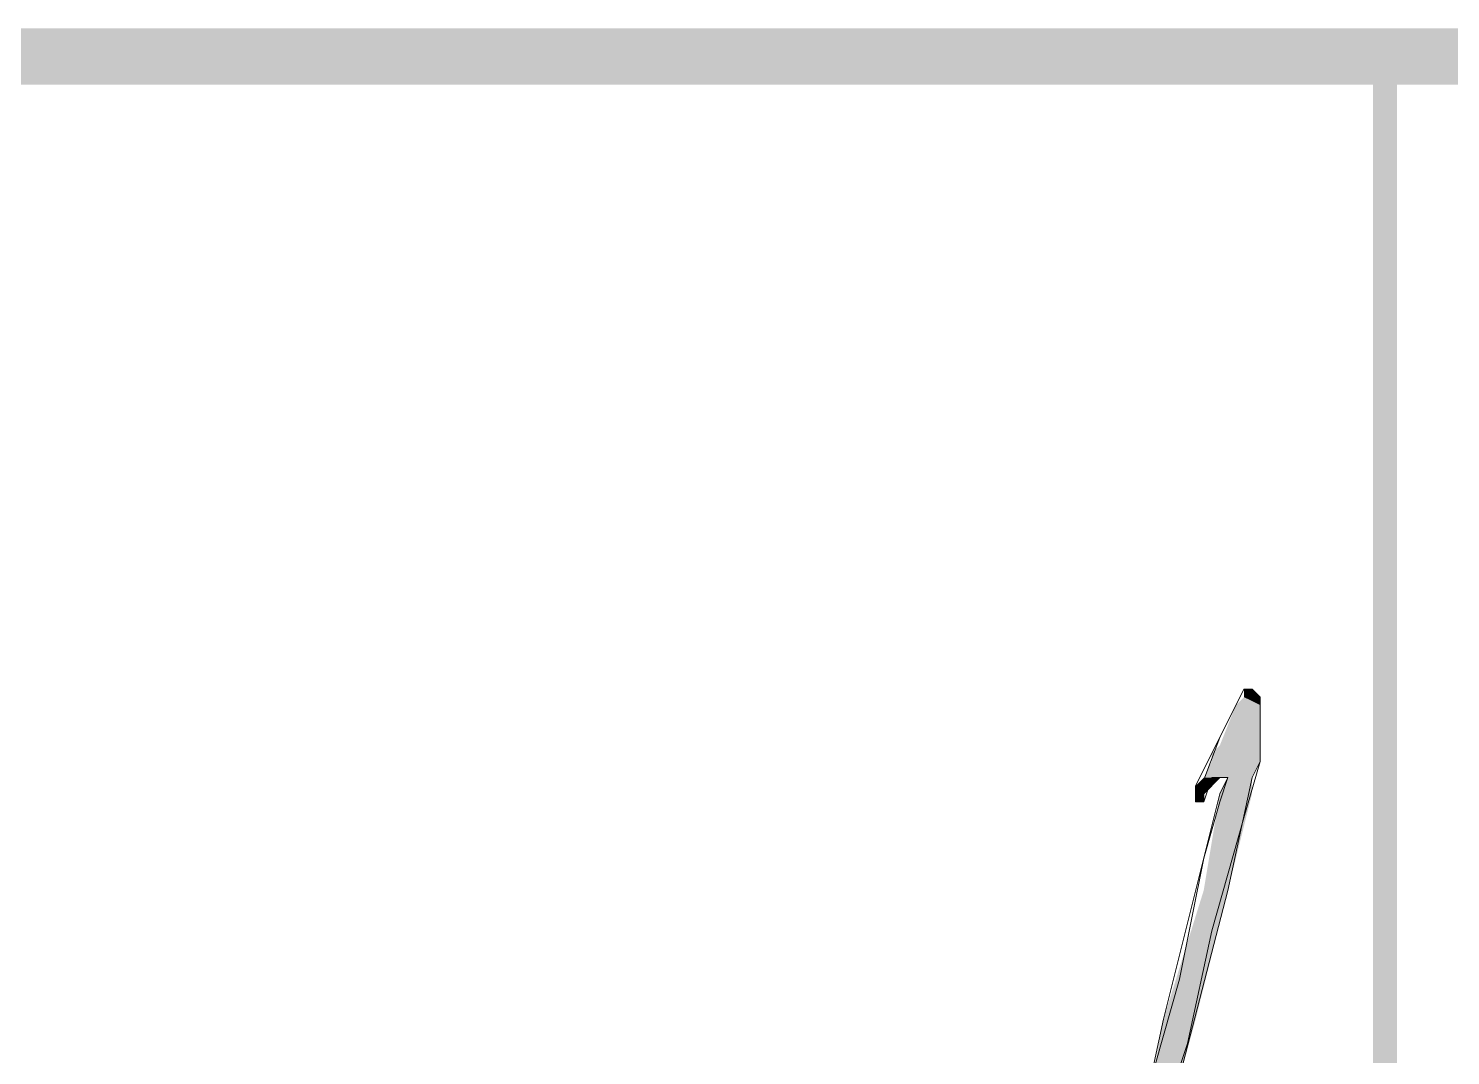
# Model space of a CAD drawing. Header units: inches. Extents: x 20 to 409, y 5 to 283.
# Drawn here: x 281.19 to 288.67, y 10.37 to 15.77 of the extents above; entities that cross this region are included whole.
import ezdxf

# ---------------------------------------------------------------- set-up
doc = ezdxf.new("R2010")
doc.units = ezdxf.units.IN
doc.header["$MEASUREMENT"] = 0
doc.layers.add('C00-00-00', color=7, linetype='Continuous')

msp = doc.modelspace()

# ---------------------------------------------------------------- hatches: boundary and pattern name
at = {"layer": 'C00-00-00'}
h = msp.add_hatch(color=0, dxfattribs=at)
h.dxf.hatch_style = 2
h.paths.add_polyline_path([(28.3301, 15.7656), (28.3301, 15.4693), (408.3141, 15.7656)])
h = msp.add_hatch(color=0, dxfattribs=at)
h.dxf.hatch_style = 2
h.paths.add_polyline_path([(28.3301, 15.4693), (408.3141, 15.7656), (408.3141, 15.4693)])
h = msp.add_hatch(color=0, dxfattribs=at)
h.dxf.hatch_style = 2
h.paths.add_polyline_path([(288.2568, 5.6056), (288.3838, 5.6056), (288.2568, 15.5963)])
h = msp.add_hatch(color=0, dxfattribs=at)
h.dxf.hatch_style = 2
h.paths.add_polyline_path([(288.3838, 5.6056), (288.2568, 15.5963), (288.3838, 15.5963)])
h = msp.add_hatch(color=0, dxfattribs=at)
h.dxf.hatch_style = 2
h.paths.add_polyline_path([(288.2568, 5.6056), (288.3838, 5.6056), (288.2568, 15.5963)])
h = msp.add_hatch(color=0, dxfattribs=at)
h.dxf.hatch_style = 2
h.paths.add_polyline_path([(288.3838, 5.6056), (288.2568, 15.5963), (288.3838, 15.5963)])
h = msp.add_hatch(color=0, dxfattribs=at)
h.dxf.hatch_style = 2
h.paths.add_polyline_path([(288.2568, 5.6056), (288.3838, 5.6056), (288.2568, 15.5963)])
h = msp.add_hatch(color=0, dxfattribs=at)
h.dxf.hatch_style = 2
h.paths.add_polyline_path([(288.3838, 5.6056), (288.2568, 15.5963), (288.3838, 15.5963)])
h = msp.add_hatch(color=0, dxfattribs=at)
h.dxf.hatch_style = 2
h.paths.add_polyline_path([(288.2568, 5.6056), (288.3838, 5.6056), (288.2568, 15.5963)])
h = msp.add_hatch(color=0, dxfattribs=at)
h.dxf.hatch_style = 2
h.paths.add_polyline_path([(288.3838, 5.6056), (288.2568, 15.5963), (288.3838, 15.5963)])
h = msp.add_hatch(color=0, dxfattribs=at)
h.dxf.hatch_style = 2
h.paths.add_polyline_path([(287.5794, 12.2943), (287.5794, 12.2519), (287.6641, 12.2519)])
h = msp.add_hatch(color=0, dxfattribs=at)
h.dxf.hatch_style = 2
h.paths.add_polyline_path([(287.5794, 12.2943), (287.6218, 12.2943), (287.6641, 12.2519)])
h = msp.add_hatch(color=0, dxfattribs=at)
h.dxf.hatch_style = 2
h.paths.add_polyline_path([(287.5371, 12.2096), (287.4524, 11.9979), (287.6641, 11.9979)])
h = msp.add_hatch(color=0, dxfattribs=at)
h.dxf.hatch_style = 2
h.paths.add_polyline_path([(287.5794, 12.2519), (287.5371, 12.2096), (287.6641, 12.2096)])
h = msp.add_hatch(color=0, dxfattribs=at)
h.dxf.hatch_style = 2
h.paths.add_polyline_path([(287.5371, 12.2096), (287.6641, 12.2096), (287.6641, 11.9979)])
h = msp.add_hatch(color=0, dxfattribs=at)
h.dxf.hatch_style = 2
h.paths.add_polyline_path([(287.5794, 12.2519), (287.6641, 12.2519), (287.6641, 12.2096)])
h = msp.add_hatch(color=0, dxfattribs=at)
h.dxf.hatch_style = 2
h.paths.add_polyline_path([(287.4524, 11.9979), (287.4101, 11.9556), (287.6641, 11.9556)])
h = msp.add_hatch(color=0, dxfattribs=at)
h.dxf.hatch_style = 2
h.paths.add_polyline_path([(287.4524, 11.9979), (287.6641, 11.9979), (287.6641, 11.9556)])
h = msp.add_hatch(color=0, dxfattribs=at)
h.dxf.hatch_style = 2
h.paths.add_polyline_path([(287.4101, 11.9133), (287.3678, 11.8286), (287.6218, 11.8286)])
h = msp.add_hatch(color=0, dxfattribs=at)
h.dxf.hatch_style = 2
h.paths.add_polyline_path([(287.4101, 11.9556), (287.4101, 11.9133), (287.6641, 11.9133)])
h = msp.add_hatch(color=0, dxfattribs=at)
h.dxf.hatch_style = 2
h.paths.add_polyline_path([(287.4101, 11.9556), (287.6641, 11.9556), (287.6641, 11.9133)])
h = msp.add_hatch(color=0, dxfattribs=at)
h.dxf.hatch_style = 2
h.paths.add_polyline_path([(287.4101, 11.9133), (287.6641, 11.9133), (287.6218, 11.8286)])
h = msp.add_hatch(color=0, dxfattribs=at)
h.dxf.hatch_style = 2
h.paths.add_polyline_path([(287.3678, 11.8286), (287.3254, 11.7863), (287.4101, 11.7863)])
h = msp.add_hatch(color=0, dxfattribs=at)
h.dxf.hatch_style = 2
h.paths.add_polyline_path([(287.3678, 11.8286), (287.4524, 11.8286), (287.4101, 11.7863)])
h = msp.add_hatch(color=0, dxfattribs=at)
h.dxf.hatch_style = 2
h.paths.add_polyline_path([(287.4948, 11.8286), (287.4524, 11.7439), (287.6218, 11.7439)])
h = msp.add_hatch(color=0, dxfattribs=at)
h.dxf.hatch_style = 2
h.paths.add_polyline_path([(287.4948, 11.8286), (287.6218, 11.8286), (287.6218, 11.7439)])
h = msp.add_hatch(color=0, dxfattribs=at)
h.dxf.hatch_style = 2
h.paths.add_polyline_path([(287.3254, 11.7863), (287.3254, 11.7439), (287.3678, 11.7439)])
h = msp.add_hatch(color=0, dxfattribs=at)
h.dxf.hatch_style = 2
h.paths.add_polyline_path([(287.3254, 11.7863), (287.4101, 11.7863), (287.3678, 11.7439)])
h = msp.add_hatch(color=0, dxfattribs=at)
h.dxf.hatch_style = 2
h.paths.add_polyline_path([(287.3254, 11.7439), (287.3254, 11.7016), (287.3678, 11.7016)])
h = msp.add_hatch(color=0, dxfattribs=at)
h.dxf.hatch_style = 2
h.paths.add_polyline_path([(287.3254, 11.7439), (287.3678, 11.7439), (287.3678, 11.7016)])
h = msp.add_hatch(color=0, dxfattribs=at)
h.dxf.hatch_style = 2
h.paths.add_polyline_path([(287.4524, 11.7439), (287.3678, 11.2359), (287.4948, 11.2359)])
h = msp.add_hatch(color=0, dxfattribs=at)
h.dxf.hatch_style = 2
h.paths.add_polyline_path([(287.4524, 11.7439), (287.6218, 11.7439), (287.4948, 11.2359)])
h = msp.add_hatch(color=0, dxfattribs=at)
h.dxf.hatch_style = 2
h.paths.add_polyline_path([(287.3678, 11.2359), (287.1561, 10.5586), (287.3254, 10.5586)])
h = msp.add_hatch(color=0, dxfattribs=at)
h.dxf.hatch_style = 2
h.paths.add_polyline_path([(287.3678, 11.2359), (287.4948, 11.2359), (287.3254, 10.5586)])
h = msp.add_hatch(color=0, dxfattribs=at)
h.dxf.hatch_style = 2
h.paths.add_polyline_path([(287.1561, 10.5586), (287.0714, 10.0929), (287.1984, 10.0929)])
h = msp.add_hatch(color=0, dxfattribs=at)
h.dxf.hatch_style = 2
h.paths.add_polyline_path([(287.1561, 10.5586), (287.3254, 10.5586), (287.1984, 10.0929)])

# ---------------------------------------------------------------- linework, layer by layer
at = {"layer": 'C00-00-00', "color": 0, "lineweight": 0}
for points in [[(287.1984, 10.0929), (287.4948, 11.2359), (287.6218, 11.8286), (287.6641, 11.9133), (287.6641, 12.2519), (287.6218, 12.2943), (287.5794, 12.2943), (287.4101, 11.9556), (287.3254, 11.7863), (287.3254, 11.7016), (287.3678, 11.7016), (287.3678, 11.7439), (287.4524, 11.8286), (287.4948, 11.8286), (287.4524, 11.7439), (287.1561, 10.5586), (287.0291, 9.9659)], [(287.0714, 10.1776), (287.2408, 10.7703), (287.3678, 11.4053), (287.4524, 11.7016), (287.4948, 11.8286), (287.4101, 11.8286), (287.3678, 11.7016), (287.3254, 11.7016), (287.4524, 12.0403), (287.5371, 12.2096), (287.5794, 12.2943), (287.6641, 12.2519), (287.6641, 11.9133), (287.5794, 11.6169), (287.4101, 11.0243), (287.2831, 10.4316), (287.1984, 10.1776)]]:
    msp.add_lwpolyline(points, dxfattribs=at)

doc.saveas('drawing.dxf')
